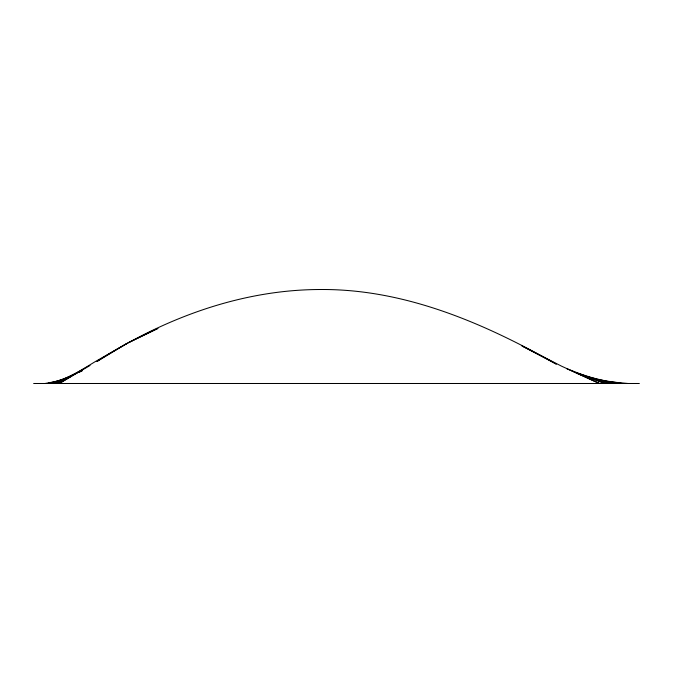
<?xml version="1.0" encoding="UTF-8"?>
<svg xmlns="http://www.w3.org/2000/svg" width="673" height="673" viewBox="0 0 673 673"><rect width="100%" height="100%" fill="white"/><g stroke="black" fill="none" stroke-linecap="round" stroke-linejoin="round"><path stroke-width="1.01" d="M157.819 328.458L127.163 343.331L96.962 361.468C163.564 318.581 240.892 289.525 320.836 289.508C405.087 288.986 484.35 323.318 556.352 364.135L521.987 345.956L561.543 366.162L599.475 383.492L566.725 368.661L605.17 383.492L586.587 376.762M127.163 343.331L94.649 361.981L59.283 383.492L90.022 365.489L56.431 383.492L71.153 376.241M79.431 372.161L82.19 370.806M128.947 342.372L157.819 328.449M77.277 372.792L53.588 383.492L65.155 378.941M79.178 371.942L82.022 370.655M70.951 376.199L50.736 383.492L61.521 380.321M64.978 378.874L47.892 383.492L57.138 381.633M45.041 383.492L61.369 380.464M33.65 383.492L639.35 383.492M608.224 381.608L627.959 383.492M597.658 379.572L622.264 383.492M603.454 381.061L616.569 383.492L588.227 376.914M596.959 379.723L610.865 383.492L576.904 372.993M577.779 373.574L583.651 375.702"/></g></svg>
